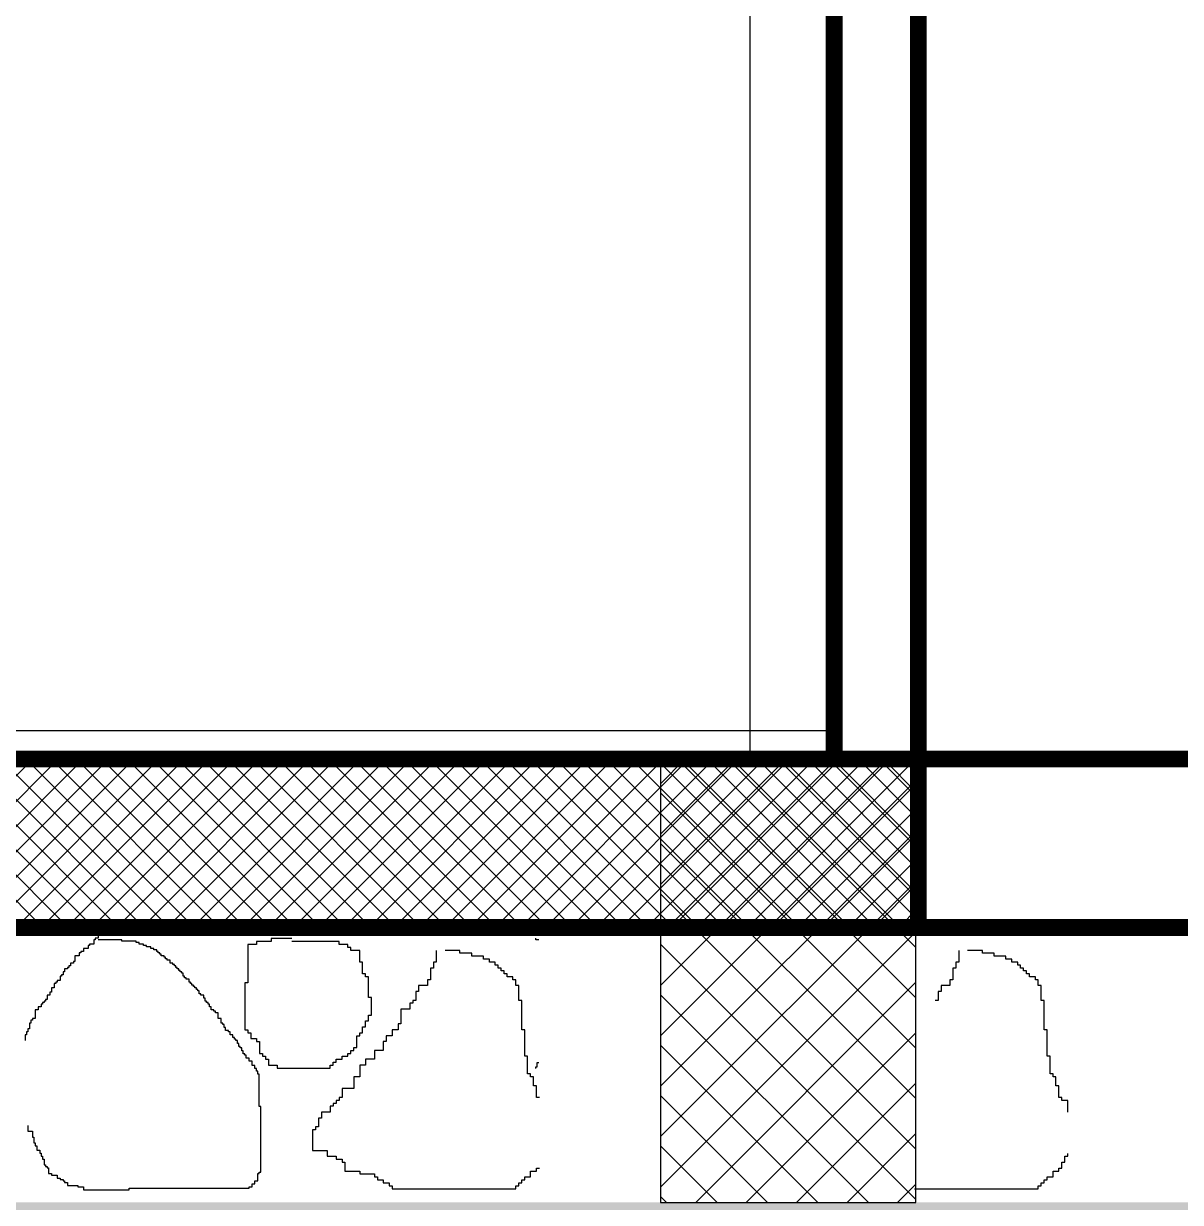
# Model space of a CAD drawing. Extents: x 250879 to 348495, y -51522 to -9360.
# Drawn here: x 292073.5 to 292279.5, y -50727.1 to -50517.2 of the extents above; entities that cross this region are included whole.
import ezdxf

# ---------------------------------------------------------------- set-up
doc = ezdxf.new("R2010")
doc.units = 0
for name, color, linetype in [('AXIS', 1, 'CONTINUOUS'), ('CURTAIN', 150, 'CONTINUOUS'), ('WALL', 7, 'CONTINUOUS')]:
    doc.layers.add(name, color=color, linetype=linetype)
doc.layers.add('int fram for glaz& landscap obj.', color=252, linetype='CONTINUOUS', lineweight=15)
doc.layers.add('VIS', color=8, linetype='CONTINUOUS', lineweight=18)

msp = doc.modelspace()

# ---------------------------------------------------------------- hatches: boundary and pattern name
at = {"layer": 'AXIS'}
h = msp.add_hatch(dxfattribs=at)
h.set_pattern_fill('ANSI37', color=256, style=0)
h.set_pattern_definition([(45, (19207.2062, -24231.1652), (-2.24506403, 2.24506403), []), (135, (19207.2062, -24231.1652), (-2.24506403, -2.24506403), [])])
h.paths.add_polyline_path([(289238.58209, -50648.17295), (289238.58209, -50678.17295), (292232.78876, -50678.17295), (292232.78876, -50648.17295)])
at = {"layer": 'int fram for glaz& landscap obj.'}
h = msp.add_hatch(dxfattribs=at)
h.set_pattern_fill('EARTH', color=256, scale=4, angle=45, style=0)
h.set_pattern_definition([(45, (8319.78, -20351.165), (4e-15, 35.9210245), [25.4, -25.4]), (45, (8313.045, -20344.43), (4e-15, 35.9210245), [25.4, -25.4]), (45, (8306.31, -20337.695), (4e-15, 35.9210245), [25.4, -25.4]), (135, (8306.31, -20333.205), (-35.9210245, 4e-15), [25.4, -25.4]), (135, (8313.045, -20326.47), (-35.9210245, 4e-15), [25.4, -25.4]), (135, (8319.78, -20319.734), (-35.9210245, 4e-15), [25.4, -25.4])])
h.paths.add_polyline_path([(292655.24487, -50112.17295), (292482.95335, -50112.17295), (292482.95335, -50328.17295), (292603.88649, -50328.17295)])
h.paths.add_polyline_path([(292603.88649, -50328.17295), (292482.95335, -50328.17295), (292482.95335, -50648.17295), (292527.8, -50648.17295)])
h.paths.add_polyline_path([(292527.8, -50648.17295), (292482.95335, -50648.17295), (292482.95335, -50727.14584), (292437.50717, -50727.14584), (291817.78876, -50727.14584), (291817.78876, -50776.59637), (292497.26473, -50776.59637)])
h.paths.add_polyline_path([(291817.78876, -50727.14584), (291795.06567, -50727.14584), (291417.78876, -50727.14584), (291417.78876, -50776.59637), (291606.72451, -50776.59637), (291817.78876, -50776.59637)])
h.paths.add_polyline_path([(291417.78876, -50727.14584), (291017.78876, -50727.14584), (291017.78876, -50776.59637), (291417.78876, -50776.59637)])
h.paths.add_polyline_path([(291017.78876, -50727.14584), (290995.06567, -50727.14584), (290617.78876, -50727.14584), (290617.78876, -50776.59637), (290741.25098, -50776.59637), (291017.78876, -50776.59637)])
at = {"layer": 'VIS', "ltscale": 0.0001}
h = msp.add_hatch(dxfattribs=at)
h.set_pattern_fill('ANSI37', color=256, scale=2, style=0)
h.set_pattern_definition([(135, (640974.729, -27587.618), (4.49012806, 4.49012806), []), (45, (640974.729, -27587.618), (4.49012806, -4.49012806), [])])
h.paths.add_polyline_path([(292232.3522, -50648.17295), (292186.90602, -50648.17295), (292186.90602, -50727.14584), (292232.3522, -50727.14584)])

# ---------------------------------------------------------------- linework, layer by layer
at = {"layer": 'CURTAIN', "linetype": 'Continuous'}
msp.add_line((292202.78876, -49992.17295), (292202.78876, -50648.17295), dxfattribs=at)
at = {"layer": 'WALL', "linetype": 'Continuous'}
for p, q in [((292217.78876, -50643.17295), (289092.2533, -50643.17295)), ((292217.78876, -50648.17295), (292217.78876, -50643.17295)), ((292217.78876, -50648.17295), (289092.2533, -50648.17295)), ((292085.99594, -50681.13538), (292085.21389, -50681.13538)), ((292085.21389, -50681.13538), (292085.21389, -50681.39537)), ((292086.25694, -50680.35397), (292085.99594, -50680.35397)), ((292085.99594, -50680.35397), (292085.99594, -50681.13538)), ((292086.77799, -50680.0935), (292086.25694, -50680.0935)), ((292086.25694, -50680.0935), (292086.25694, -50680.35397)), ((292087.56004, -50679.57256), (292086.77799, -50679.57256)), ((292086.77799, -50679.57256), (292086.77799, -50680.0935)), ((292090.94924, -50680.35397), (292086.77799, -50680.35397)), ((292088.08204, -50679.3121), (292087.56004, -50679.3121)), ((292087.56004, -50679.3121), (292087.56004, -50679.57256)), ((292090.94924, -50680.61444), (292090.94924, -50680.35397)), ((292093.55639, -50680.61444), (292090.94924, -50680.61444)), ((292093.55639, -50680.87491), (292093.55639, -50680.61444)), ((292094.07839, -50680.87491), (292093.55639, -50680.87491)), ((292094.07839, -50681.13538), (292094.07839, -50680.87491)), ((292094.86044, -50681.13538), (292094.07839, -50681.13538)), ((292094.86044, -50681.39537), (292094.86044, -50681.13538)), ((292117.58977, -50680.68283), (292114.96726, -50680.68283)), ((292114.96726, -50680.68283), (292114.96726, -50681.20717)), ((292121.26204, -50680.15899), (292117.58977, -50680.15899)), ((292117.58977, -50680.15899), (292117.58977, -50680.68283)), ((292129.65539, -50680.68283), (292121.26204, -50680.68283)), ((292129.65539, -50681.20717), (292129.65539, -50680.68283)), ((292164.679, -50680.35397), (292164.679, -50680.0935)), ((292165.20005, -50680.35397), (292164.679, -50680.35397)), ((292083.38879, -50683.21865), (292082.60674, -50683.21865)), ((292082.60674, -50683.21865), (292082.60674, -50684.26053)), ((292083.64979, -50682.69771), (292083.38879, -50682.69771)), ((292083.38879, -50682.69771), (292083.38879, -50683.21865)), ((292084.17084, -50682.43724), (292083.64979, -50682.43724)), ((292083.64979, -50682.43724), (292083.64979, -50682.69771)), ((292084.95289, -50681.91631), (292084.17084, -50681.91631)), ((292084.17084, -50681.91631), (292084.17084, -50682.43724)), ((292085.21389, -50681.39537), (292084.95289, -50681.39537)), ((292084.95289, -50681.39537), (292084.95289, -50681.91631)), ((292095.38149, -50681.39537), (292094.86044, -50681.39537)), ((292095.38149, -50681.65584), (292095.38149, -50681.39537)), ((292096.16354, -50681.65584), (292095.38149, -50681.65584)), ((292096.16354, -50681.91631), (292096.16354, -50681.65584)), ((292096.68554, -50681.91631), (292096.16354, -50681.91631)), ((292096.68554, -50682.17677), (292096.68554, -50681.91631)), ((292097.20659, -50682.17677), (292096.68554, -50682.17677)), ((292097.20659, -50682.43724), (292097.20659, -50682.17677)), ((292097.46759, -50682.43724), (292097.20659, -50682.43724)), ((292097.46759, -50682.69771), (292097.46759, -50682.43724)), ((292097.72859, -50682.69771), (292097.46759, -50682.69771)), ((292097.72859, -50682.95818), (292097.72859, -50682.69771)), ((292097.98864, -50682.95818), (292097.72859, -50682.95818)), ((292097.98864, -50683.21865), (292097.98864, -50682.95818)), ((292098.51064, -50683.21865), (292097.98864, -50683.21865)), ((292098.51064, -50683.47912), (292098.51064, -50683.21865)), ((292114.96726, -50681.20717), (292113.39261, -50681.20717)), ((292113.39261, -50681.20717), (292113.39261, -50688.01963)), ((292131.22909, -50681.20717), (292129.65539, -50681.20717)), ((292131.22909, -50681.73102), (292131.22909, -50681.20717)), ((292131.75397, -50681.73102), (292131.22909, -50681.73102)), ((292131.75397, -50682.25487), (292131.75397, -50681.73102)), ((292133.32767, -50682.25487), (292131.75397, -50682.25487)), ((292133.32767, -50684.35123), (292133.32767, -50682.25487)), ((292146.96699, -50682.25487), (292146.96699, -50684.35123)), ((292151.16414, -50682.25487), (292148.54068, -50682.25487)), ((292151.16414, -50682.7792), (292151.16414, -50682.25487)), ((292153.26272, -50682.7792), (292151.16414, -50682.7792)), ((292153.26272, -50683.30305), (292153.26272, -50682.7792)), ((292239.9889, -50682.25487), (292239.9889, -50684.35123)), ((292244.18606, -50682.25487), (292241.56259, -50682.25487)), ((292244.18606, -50682.7792), (292244.18606, -50682.25487)), ((292246.28464, -50682.7792), (292244.18606, -50682.7792)), ((292246.28464, -50683.30305), (292246.28464, -50682.7792)), ((292081.56369, -50685.30192), (292081.30364, -50685.30192)), ((292081.30364, -50685.30192), (292081.30364, -50685.56239)), ((292081.82469, -50685.04145), (292081.56369, -50685.04145)), ((292081.56369, -50685.04145), (292081.56369, -50685.30192)), ((292082.34669, -50684.521), (292081.82469, -50684.521)), ((292081.82469, -50684.521), (292081.82469, -50685.04145)), ((292082.60674, -50684.26053), (292082.34669, -50684.26053)), ((292082.34669, -50684.26053), (292082.34669, -50684.521)), ((292098.77069, -50683.47912), (292098.51064, -50683.47912)), ((292098.77069, -50683.73959), (292098.77069, -50683.47912)), ((292099.03169, -50683.73959), (292098.77069, -50683.73959)), ((292099.03169, -50684.00006), (292099.03169, -50683.73959)), ((292099.55274, -50684.00006), (292099.03169, -50684.00006)), ((292099.55274, -50684.521), (292099.55274, -50684.00006)), ((292100.07474, -50684.521), (292099.55274, -50684.521)), ((292100.07474, -50684.78098), (292100.07474, -50684.521)), ((292100.33574, -50684.78098), (292100.07474, -50684.78098)), ((292100.33574, -50685.04145), (292100.33574, -50684.78098)), ((292100.59579, -50685.04145), (292100.33574, -50685.04145)), ((292100.59579, -50685.30192), (292100.59579, -50685.04145)), ((292100.85679, -50685.30192), (292100.59579, -50685.30192)), ((292100.85679, -50685.56239), (292100.85679, -50685.30192)), ((292133.85255, -50684.35123), (292133.32767, -50684.35123)), ((292133.85255, -50686.4476), (292133.85255, -50684.35123)), ((292146.96699, -50684.35123), (292146.44306, -50684.35123)), ((292146.44306, -50684.35123), (292146.44306, -50685.39942)), ((292155.3613, -50683.30305), (292153.26272, -50683.30305)), ((292155.3613, -50683.82738), (292155.3613, -50683.30305)), ((292156.41011, -50683.82738), (292155.3613, -50683.82738)), ((292156.41011, -50684.35123), (292156.41011, -50683.82738)), ((292157.45892, -50684.35123), (292156.41011, -50684.35123)), ((292157.45892, -50684.87508), (292157.45892, -50684.35123)), ((292157.98381, -50684.87508), (292157.45892, -50684.87508)), ((292157.98381, -50685.39942), (292157.98381, -50684.87508)), ((292239.9889, -50684.35123), (292239.46497, -50684.35123)), ((292239.46497, -50684.35123), (292239.46497, -50685.39942)), ((292248.38321, -50683.30305), (292246.28464, -50683.30305)), ((292248.38321, -50683.82738), (292248.38321, -50683.30305)), ((292249.43202, -50683.82738), (292248.38321, -50683.82738)), ((292249.43202, -50684.35123), (292249.43202, -50683.82738)), ((292250.48083, -50684.35123), (292249.43202, -50684.35123)), ((292250.48083, -50684.87508), (292250.48083, -50684.35123)), ((292251.00572, -50684.87508), (292250.48083, -50684.87508)), ((292251.00572, -50685.39942), (292251.00572, -50684.87508)), ((292080.26059, -50686.86474), (292079.99959, -50686.86474)), ((292079.99959, -50686.86474), (292079.99959, -50687.64615)), ((292080.52159, -50686.60427), (292080.26059, -50686.60427)), ((292080.26059, -50686.60427), (292080.26059, -50686.86474)), ((292080.78164, -50686.08333), (292080.52159, -50686.08333)), ((292080.52159, -50686.08333), (292080.52159, -50686.60427)), ((292081.30364, -50685.56239), (292080.78164, -50685.56239)), ((292080.78164, -50685.56239), (292080.78164, -50686.08333)), ((292101.11779, -50685.56239), (292100.85679, -50685.56239)), ((292101.11779, -50685.82286), (292101.11779, -50685.56239)), ((292101.37784, -50685.82286), (292101.11779, -50685.82286)), ((292101.37784, -50686.08333), (292101.37784, -50685.82286)), ((292101.63884, -50686.08333), (292101.37784, -50686.08333)), ((292101.63884, -50686.3438), (292101.63884, -50686.08333)), ((292101.89984, -50686.3438), (292101.63884, -50686.3438)), ((292101.89984, -50686.86474), (292101.89984, -50686.3438)), ((292102.15989, -50686.86474), (292101.89984, -50686.86474)), ((292102.15989, -50687.12521), (292102.15989, -50686.86474)), ((292102.42089, -50687.12521), (292102.15989, -50687.12521)), ((292102.42089, -50687.38568), (292102.42089, -50687.12521)), ((292102.94194, -50687.38568), (292102.42089, -50687.38568)), ((292102.94194, -50687.90662), (292102.94194, -50687.38568)), ((292134.37743, -50686.4476), (292133.85255, -50686.4476)), ((292134.37743, -50686.97145), (292134.37743, -50686.4476)), ((292134.90136, -50686.97145), (292134.37743, -50686.97145)), ((292134.90136, -50690.63985), (292134.90136, -50686.97145)), ((292146.44306, -50685.39942), (292145.91818, -50685.39942)), ((292145.91818, -50685.39942), (292145.91818, -50687.4953)), ((292158.50869, -50685.39942), (292157.98381, -50685.39942)), ((292158.50869, -50685.92327), (292158.50869, -50685.39942)), ((292159.03261, -50685.92327), (292158.50869, -50685.92327)), ((292159.03261, -50686.4476), (292159.03261, -50685.92327)), ((292159.5575, -50686.4476), (292159.03261, -50686.4476)), ((292159.5575, -50686.97145), (292159.5575, -50686.4476)), ((292160.60727, -50686.97145), (292159.5575, -50686.97145)), ((292160.60727, -50687.4953), (292160.60727, -50686.97145)), ((292239.46497, -50685.39942), (292238.94009, -50685.39942)), ((292238.94009, -50685.39942), (292238.94009, -50687.4953)), ((292251.5306, -50685.39942), (292251.00572, -50685.39942)), ((292251.5306, -50685.92327), (292251.5306, -50685.39942)), ((292252.05453, -50685.92327), (292251.5306, -50685.92327)), ((292252.05453, -50686.4476), (292252.05453, -50685.92327)), ((292252.57941, -50686.4476), (292252.05453, -50686.4476)), ((292252.57941, -50686.97145), (292252.57941, -50686.4476)), ((292253.62918, -50686.97145), (292252.57941, -50686.97145)), ((292253.62918, -50687.4953), (292253.62918, -50686.97145)), ((292078.95654, -50688.94801), (292078.43549, -50688.94801)), ((292078.43549, -50688.94801), (292078.43549, -50689.72942)), ((292079.21754, -50688.1666), (292078.95654, -50688.1666)), ((292078.95654, -50688.1666), (292078.95654, -50688.94801)), ((292079.47854, -50687.90662), (292079.21754, -50687.90662)), ((292079.21754, -50687.90662), (292079.21754, -50688.1666)), ((292079.99959, -50687.64615), (292079.47854, -50687.64615)), ((292079.47854, -50687.64615), (292079.47854, -50687.90662)), ((292103.20294, -50687.90662), (292102.94194, -50687.90662)), ((292103.20294, -50688.1666), (292103.20294, -50687.90662)), ((292103.46394, -50688.1666), (292103.20294, -50688.1666)), ((292103.46394, -50688.42707), (292103.46394, -50688.1666)), ((292103.72494, -50688.42707), (292103.46394, -50688.42707)), ((292103.72494, -50688.68754), (292103.72494, -50688.42707)), ((292103.98499, -50688.68754), (292103.72494, -50688.68754)), ((292103.98499, -50688.94801), (292103.98499, -50688.68754)), ((292104.24599, -50688.94801), (292103.98499, -50688.94801)), ((292104.24599, -50689.20848), (292104.24599, -50688.94801)), ((292104.50699, -50689.20848), (292104.24599, -50689.20848)), ((292104.50699, -50689.46895), (292104.50699, -50689.20848)), ((292104.76704, -50689.46895), (292104.50699, -50689.46895)), ((292104.76704, -50689.98989), (292104.76704, -50689.46895)), ((292113.39261, -50688.01963), (292112.86868, -50688.01963)), ((292112.86868, -50688.01963), (292112.86868, -50696.40413)), ((292145.39329, -50688.54348), (292143.8196, -50688.54348)), ((292143.8196, -50688.54348), (292143.8196, -50689.59167)), ((292145.91818, -50687.4953), (292145.39329, -50687.4953)), ((292145.39329, -50687.4953), (292145.39329, -50688.54348)), ((292161.13119, -50687.4953), (292160.60727, -50687.4953)), ((292161.13119, -50688.54348), (292161.13119, -50687.4953)), ((292161.65608, -50688.54348), (292161.13119, -50688.54348)), ((292161.65608, -50691.1637), (292161.65608, -50688.54348)), ((292238.41521, -50688.54348), (292236.84151, -50688.54348)), ((292236.84151, -50688.54348), (292236.84151, -50689.59167)), ((292238.94009, -50687.4953), (292238.41521, -50687.4953)), ((292238.41521, -50687.4953), (292238.41521, -50688.54348)), ((292254.15311, -50687.4953), (292253.62918, -50687.4953)), ((292254.15311, -50688.54348), (292254.15311, -50687.4953)), ((292254.67799, -50688.54348), (292254.15311, -50688.54348)), ((292254.67799, -50691.1637), (292254.67799, -50688.54348)), ((292077.13239, -50691.55222), (292076.87139, -50691.55222)), ((292076.87139, -50691.55222), (292076.87139, -50691.81269)), ((292077.39244, -50691.29224), (292077.13239, -50691.29224)), ((292077.13239, -50691.29224), (292077.13239, -50691.55222)), ((292077.65344, -50691.03177), (292077.39244, -50691.03177)), ((292077.39244, -50691.03177), (292077.39244, -50691.29224)), ((292078.17449, -50690.25036), (292077.65344, -50690.25036)), ((292077.65344, -50690.25036), (292077.65344, -50691.03177)), ((292078.43549, -50689.72942), (292078.17449, -50689.72942)), ((292078.17449, -50689.72942), (292078.17449, -50690.25036)), ((292105.02804, -50689.98989), (292104.76704, -50689.98989)), ((292105.02804, -50690.25036), (292105.02804, -50689.98989)), ((292105.54909, -50690.25036), (292105.02804, -50690.25036)), ((292105.54909, -50690.7713), (292105.54909, -50690.25036)), ((292105.81009, -50690.7713), (292105.54909, -50690.7713)), ((292105.81009, -50691.29224), (292105.81009, -50690.7713)), ((292106.07109, -50691.29224), (292105.81009, -50691.29224)), ((292106.07109, -50691.55222), (292106.07109, -50691.29224)), ((292106.3321, -50691.55222), (292106.07109, -50691.55222)), ((292106.3321, -50691.81269), (292106.3321, -50691.55222)), ((292135.42624, -50690.63985), (292134.90136, -50690.63985)), ((292135.42624, -50693.78392), (292135.42624, -50690.63985)), ((292143.29471, -50691.1637), (292142.77079, -50691.1637)), ((292142.77079, -50691.1637), (292142.77079, -50691.68755)), ((292143.8196, -50689.59167), (292143.29471, -50689.59167)), ((292143.29471, -50689.59167), (292143.29471, -50691.1637)), ((292162.18096, -50691.1637), (292161.65608, -50691.1637)), ((292162.18096, -50696.40413), (292162.18096, -50691.1637)), ((292236.31663, -50691.1637), (292235.7927, -50691.1637)), ((292236.84151, -50689.59167), (292236.31663, -50689.59167)), ((292236.31663, -50689.59167), (292236.31663, -50691.1637)), ((292255.20287, -50691.1637), (292254.67799, -50691.1637)), ((292255.20287, -50696.40413), (292255.20287, -50691.1637)), ((292076.08934, -50692.85457), (292075.56734, -50692.85457)), ((292075.56734, -50692.85457), (292075.56734, -50694.41738)), ((292076.61039, -50692.33363), (292076.08934, -50692.33363)), ((292076.08934, -50692.33363), (292076.08934, -50692.85457)), ((292076.87139, -50691.81269), (292076.61039, -50691.81269)), ((292076.61039, -50691.81269), (292076.61039, -50692.33363)), ((292106.59214, -50691.81269), (292106.3321, -50691.81269)), ((292106.59214, -50692.33363), (292106.59214, -50691.81269)), ((292106.85314, -50692.33363), (292106.59214, -50692.33363)), ((292106.85314, -50692.85457), (292106.85314, -50692.33363)), ((292107.37419, -50692.85457), (292106.85314, -50692.85457)), ((292107.37419, -50693.11504), (292107.37419, -50692.85457)), ((292107.63519, -50693.11504), (292107.37419, -50693.11504)), ((292107.63519, -50693.37551), (292107.63519, -50693.11504)), ((292108.15624, -50693.37551), (292107.63519, -50693.37551)), ((292108.15624, -50694.41738), (292108.15624, -50693.37551)), ((292142.2459, -50692.73573), (292140.67221, -50692.73573)), ((292140.67221, -50692.73573), (292140.67221, -50695.35595)), ((292142.77079, -50691.68755), (292142.2459, -50691.68755)), ((292142.2459, -50691.68755), (292142.2459, -50692.73573)), ((292074.78529, -50695.19831), (292074.52524, -50695.19831)), ((292074.52524, -50695.19831), (292074.52524, -50696.24019)), ((292075.04629, -50694.67785), (292074.78529, -50694.67785)), ((292074.78529, -50694.67785), (292074.78529, -50695.19831)), ((292075.56734, -50694.41738), (292075.04629, -50694.41738)), ((292075.04629, -50694.41738), (292075.04629, -50694.67785)), ((292108.67824, -50694.41738), (292108.15624, -50694.41738)), ((292108.67824, -50695.19831), (292108.67824, -50694.41738)), ((292108.93829, -50695.19831), (292108.67824, -50695.19831)), ((292108.93829, -50695.45878), (292108.93829, -50695.19831)), ((292109.19929, -50695.45878), (292108.93829, -50695.45878)), ((292109.19929, -50695.97972), (292109.19929, -50695.45878)), ((292134.37743, -50695.8798), (292134.37743, -50694.8321)), ((292134.37743, -50694.8321), (292134.90136, -50694.8321)), ((292134.90136, -50694.8321), (292134.90136, -50693.78392)), ((292134.90136, -50693.78392), (292135.42624, -50693.78392)), ((292140.67221, -50695.35595), (292140.14733, -50695.35595)), ((292140.14733, -50695.35595), (292140.14733, -50696.40413)), ((292074.00324, -50697.28206), (292073.74319, -50697.28206)), ((292073.74319, -50697.28206), (292073.74319, -50698.32346)), ((292074.26424, -50696.76113), (292074.00324, -50696.76113)), ((292074.00324, -50696.76113), (292074.00324, -50697.28206)), ((292074.52524, -50696.24019), (292074.26424, -50696.24019)), ((292074.26424, -50696.24019), (292074.26424, -50696.76113)), ((292109.46029, -50695.97972), (292109.19929, -50695.97972)), ((292109.46029, -50696.50066), (292109.46029, -50695.97972)), ((292109.98134, -50696.50066), (292109.46029, -50696.50066)), ((292109.98134, -50696.76113), (292109.98134, -50696.50066)), ((292110.24234, -50696.76113), (292109.98134, -50696.76113)), ((292110.24234, -50697.28206), (292110.24234, -50696.76113)), ((292110.76339, -50697.28206), (292110.24234, -50697.28206)), ((292110.76339, -50697.803), (292110.76339, -50697.28206)), ((292111.02439, -50697.803), (292110.76339, -50697.803)), ((292111.02439, -50698.06299), (292111.02439, -50697.803)), ((292112.86868, -50696.40413), (292113.39261, -50696.40413)), ((292113.39261, -50696.40413), (292113.39261, -50696.92798)), ((292113.39261, -50696.92798), (292113.91749, -50696.92798)), ((292113.91749, -50696.92798), (292113.91749, -50697.97616)), ((292132.80278, -50699.5482), (292132.80278, -50697.45231)), ((292132.80278, -50697.45231), (292133.32767, -50697.45231)), ((292133.32767, -50697.45231), (292133.32767, -50696.92798)), ((292133.32767, -50696.92798), (292133.85255, -50696.92798)), ((292133.85255, -50696.92798), (292133.85255, -50695.8798)), ((292133.85255, -50695.8798), (292134.37743, -50695.8798)), ((292139.09852, -50697.45231), (292138.04875, -50697.45231)), ((292138.04875, -50697.45231), (292138.04875, -50698.50001)), ((292140.14733, -50696.40413), (292139.09852, -50696.40413)), ((292139.09852, -50696.40413), (292139.09852, -50697.45231)), ((292162.70489, -50696.40413), (292162.18096, -50696.40413)), ((292162.70489, -50701.12023), (292162.70489, -50696.40413)), ((292255.7268, -50696.40413), (292255.20287, -50696.40413)), ((292255.7268, -50701.12023), (292255.7268, -50696.40413)), ((292111.28539, -50698.06299), (292111.02439, -50698.06299)), ((292111.28539, -50698.32346), (292111.28539, -50698.06299)), ((292111.54544, -50698.32346), (292111.28539, -50698.32346)), ((292111.54544, -50698.8444), (292111.54544, -50698.32346)), ((292111.80644, -50698.8444), (292111.54544, -50698.8444)), ((292111.80644, -50699.36533), (292111.80644, -50698.8444)), ((292112.06744, -50699.36533), (292111.80644, -50699.36533)), ((292112.06744, -50699.6258), (292112.06744, -50699.36533)), ((292112.32845, -50699.6258), (292112.06744, -50699.6258)), ((292112.32845, -50700.14674), (292112.32845, -50699.6258)), ((292113.91749, -50697.97616), (292114.96726, -50697.97616)), ((292114.96726, -50697.97616), (292114.96726, -50698.50001)), ((292114.96726, -50698.50001), (292115.49119, -50698.50001)), ((292115.49119, -50698.50001), (292115.49119, -50700.59638)), ((292132.27886, -50700.07253), (292132.27886, -50699.5482)), ((292132.27886, -50699.5482), (292132.80278, -50699.5482)), ((292138.04875, -50698.50001), (292137.52482, -50698.50001)), ((292137.52482, -50698.50001), (292137.52482, -50700.07253)), ((292112.58849, -50700.14674), (292112.32845, -50700.14674)), ((292112.58849, -50700.66768), (292112.58849, -50700.14674)), ((292112.84949, -50700.66768), (292112.58849, -50700.66768)), ((292112.84949, -50700.92815), (292112.84949, -50700.66768)), ((292113.11049, -50700.92815), (292112.84949, -50700.92815)), ((292113.11049, -50701.44861), (292113.11049, -50700.92815)), ((292113.63154, -50701.44861), (292113.11049, -50701.44861)), ((292113.63154, -50701.96954), (292113.63154, -50701.44861)), ((292114.15259, -50701.96954), (292113.63154, -50701.96954)), ((292114.15259, -50702.75095), (292114.15259, -50701.96954)), ((292115.49119, -50700.59638), (292116.01607, -50700.59638)), ((292116.01607, -50700.59638), (292116.01607, -50701.12023)), ((292116.01607, -50701.12023), (292116.54096, -50701.12023)), ((292116.54096, -50701.12023), (292116.54096, -50701.64456)), ((292116.54096, -50701.64456), (292117.06488, -50701.64456)), ((292117.06488, -50701.64456), (292117.06488, -50702.69226)), ((292129.13147, -50702.16841), (292129.13147, -50701.64456)), ((292129.13147, -50701.64456), (292130.18028, -50701.64456)), ((292130.18028, -50701.64456), (292130.18028, -50701.12023)), ((292130.18028, -50701.12023), (292131.22909, -50701.12023)), ((292131.22909, -50701.12023), (292131.22909, -50700.59638)), ((292131.22909, -50700.59638), (292131.75397, -50700.59638)), ((292131.75397, -50700.59638), (292131.75397, -50700.07253)), ((292131.75397, -50700.07253), (292132.27886, -50700.07253)), ((292135.95113, -50701.64456), (292134.37743, -50701.64456)), ((292134.37743, -50701.64456), (292134.37743, -50702.69226)), ((292137.52482, -50700.07253), (292135.95113, -50700.07253)), ((292135.95113, -50700.07253), (292135.95113, -50701.64456)), ((292163.22977, -50701.12023), (292162.70489, -50701.12023)), ((292163.22977, -50704.26478), (292163.22977, -50701.12023)), ((292256.25168, -50701.12023), (292255.7268, -50701.12023)), ((292256.25168, -50704.26478), (292256.25168, -50701.12023)), ((292114.67459, -50702.75095), (292114.15259, -50702.75095)), ((292114.67459, -50703.27189), (292114.67459, -50702.75095)), ((292114.93464, -50703.27189), (292114.67459, -50703.27189)), ((292114.93464, -50703.79283), (292114.93464, -50703.27189)), ((292115.19564, -50703.79283), (292114.93464, -50703.79283)), ((292115.19564, -50704.31377), (292115.19564, -50703.79283)), ((292117.06488, -50702.69226), (292118.63953, -50702.69226)), ((292118.63953, -50702.69226), (292118.63953, -50703.2166)), ((292118.63953, -50703.2166), (292128.0817, -50703.2166)), ((292128.0817, -50703.2166), (292128.0817, -50702.69226)), ((292128.0817, -50702.69226), (292128.60658, -50702.69226)), ((292128.60658, -50702.69226), (292128.60658, -50702.16841)), ((292128.60658, -50702.16841), (292129.13147, -50702.16841)), ((292134.37743, -50702.69226), (292133.32767, -50702.69226)), ((292133.32767, -50702.69226), (292133.32767, -50704.78863)), ((292164.679, -50703.27189), (292164.679, -50703.01142)), ((292164.679, -50703.01142), (292164.94, -50703.01142)), ((292164.94, -50703.01142), (292164.94, -50702.23001)), ((292164.94, -50702.23001), (292165.20005, -50702.23001)), ((292115.45664, -50704.31377), (292115.19564, -50704.31377)), ((292115.45664, -50710.04313), (292115.45664, -50704.31377)), ((292133.32767, -50704.78863), (292132.27886, -50704.78863)), ((292132.27886, -50704.78863), (292132.27886, -50706.885)), ((292163.75466, -50704.26478), (292163.22977, -50704.26478)), ((292163.75466, -50704.78863), (292163.75466, -50704.26478)), ((292164.27858, -50704.78863), (292163.75466, -50704.78863)), ((292164.27858, -50706.36066), (292164.27858, -50704.78863)), ((292256.77657, -50704.26478), (292256.25168, -50704.26478)), ((292256.77657, -50704.78863), (292256.77657, -50704.26478)), ((292257.30049, -50704.78863), (292256.77657, -50704.78863)), ((292257.30049, -50706.36066), (292257.30049, -50704.78863)), ((292132.27886, -50706.885), (292130.18028, -50706.885)), ((292130.18028, -50706.885), (292130.18028, -50708.45703)), ((292164.80347, -50706.36066), (292164.27858, -50706.36066)), ((292164.80347, -50708.45703), (292164.80347, -50706.36066)), ((292257.82538, -50706.36066), (292257.30049, -50706.36066)), ((292257.82538, -50708.45703), (292257.82538, -50706.36066)), ((292115.71764, -50710.04313), (292115.45664, -50710.04313)), ((292115.71764, -50721.76231), (292115.71764, -50710.04313)), ((292128.60658, -50710.02906), (292128.0817, -50710.02906)), ((292128.0817, -50710.02906), (292128.0817, -50711.07725)), ((292129.13147, -50709.50473), (292128.60658, -50709.50473)), ((292128.60658, -50709.50473), (292128.60658, -50710.02906)), ((292129.65539, -50708.98088), (292129.13147, -50708.98088)), ((292129.13147, -50708.98088), (292129.13147, -50709.50473)), ((292130.18028, -50708.45703), (292129.65539, -50708.45703)), ((292129.65539, -50708.45703), (292129.65539, -50708.98088)), ((292165.32835, -50708.45703), (292164.80347, -50708.45703)), ((292258.35026, -50708.45703), (292257.82538, -50708.45703)), ((292258.35026, -50708.98088), (292258.35026, -50708.45703)), ((292259.39907, -50708.98088), (292258.35026, -50708.98088)), ((292259.39907, -50711.07725), (292259.39907, -50708.98088)), ((292126.508, -50712.12494), (292125.98312, -50712.12494)), ((292125.98312, -50712.12494), (292125.98312, -50713.69746)), ((292128.0817, -50711.07725), (292126.508, -50711.07725)), ((292126.508, -50711.07725), (292126.508, -50712.12494)), ((292074.26424, -50713.42875), (292074.26424, -50714.47062)), ((292074.26424, -50714.47062), (292075.04629, -50714.47062)), ((292075.04629, -50714.47062), (292075.04629, -50715.51202)), ((292125.4592, -50714.22131), (292124.93431, -50714.22131)), ((292124.93431, -50714.22131), (292124.93431, -50717.88971)), ((292125.98312, -50713.69746), (292125.4592, -50713.69746)), ((292125.4592, -50713.69746), (292125.4592, -50714.22131)), ((292075.04629, -50715.51202), (292075.30729, -50715.51202)), ((292075.30729, -50715.51202), (292075.30729, -50716.55389)), ((292075.30729, -50716.55389), (292075.56734, -50716.55389)), ((292075.56734, -50716.55389), (292075.56734, -50717.07483)), ((292075.56734, -50717.07483), (292075.82834, -50717.07483)), ((292075.82834, -50717.07483), (292075.82834, -50717.85624)), ((292075.82834, -50717.85624), (292076.35034, -50717.85624)), ((292076.35034, -50717.85624), (292076.35034, -50718.3767)), ((292076.35034, -50718.3767), (292076.61039, -50718.3767)), ((292076.61039, -50718.3767), (292076.61039, -50718.89764)), ((292076.61039, -50718.89764), (292076.87139, -50718.89764)), ((292076.87139, -50718.89764), (292076.87139, -50719.41857)), ((292124.93431, -50717.88971), (292127.55681, -50717.88971)), ((292127.55681, -50717.88971), (292127.55681, -50718.93741)), ((292127.55681, -50718.93741), (292129.13147, -50718.93741)), ((292129.13147, -50718.93741), (292129.13147, -50719.46174)), ((292258.87515, -50719.98559), (292258.87515, -50718.93741)), ((292258.87515, -50718.93741), (292259.39907, -50718.93741)), ((292259.39907, -50718.93741), (292259.39907, -50718.41356)), ((292076.87139, -50719.41857), (292077.13239, -50719.41857)), ((292077.13239, -50719.41857), (292077.13239, -50720.46045)), ((292077.13239, -50720.46045), (292077.39244, -50720.46045)), ((292077.39244, -50720.46045), (292077.39244, -50720.72092)), ((292077.39244, -50720.72092), (292077.65344, -50720.72092)), ((292077.65344, -50720.72092), (292077.65344, -50720.98139)), ((292077.65344, -50720.98139), (292077.91444, -50720.98139)), ((292077.91444, -50720.98139), (292077.91444, -50722.02278)), ((292129.13147, -50719.46174), (292130.18028, -50719.46174)), ((292130.18028, -50719.46174), (292130.18028, -50719.98559)), ((292130.18028, -50719.98559), (292130.70516, -50719.98559)), ((292130.70516, -50719.98559), (292130.70516, -50721.55763)), ((292164.80347, -50721.55763), (292164.80347, -50721.03378)), ((292164.80347, -50721.03378), (292165.32835, -50721.03378)), ((292257.82538, -50721.55763), (292257.82538, -50721.03378)), ((292257.82538, -50721.03378), (292258.35026, -50721.03378)), ((292258.35026, -50721.03378), (292258.35026, -50719.98559)), ((292258.35026, -50719.98559), (292258.87515, -50719.98559)), ((292077.91444, -50722.02278), (292078.43549, -50722.02278)), ((292078.43549, -50722.02278), (292078.43549, -50722.28325)), ((292078.43549, -50722.28325), (292079.47854, -50722.28325)), ((292079.47854, -50722.28325), (292079.47854, -50722.80419)), ((292079.47854, -50722.80419), (292079.99959, -50722.80419)), ((292079.99959, -50722.80419), (292079.99959, -50723.06466)), ((292079.99959, -50723.06466), (292080.52159, -50723.06466)), ((292080.52159, -50723.06466), (292080.52159, -50723.32513)), ((292115.19564, -50723.32513), (292115.19564, -50722.02278)), ((292115.19564, -50722.02278), (292115.45664, -50722.02278)), ((292115.45664, -50722.02278), (292115.45664, -50721.76231)), ((292115.45664, -50721.76231), (292115.71764, -50721.76231)), ((292130.70516, -50721.55763), (292133.32767, -50721.55763)), ((292133.32767, -50721.55763), (292133.32767, -50722.08196)), ((292133.32767, -50722.08196), (292135.95113, -50722.08196)), ((292135.95113, -50722.08196), (292135.95113, -50722.60581)), ((292135.95113, -50722.60581), (292136.47505, -50722.60581)), ((292136.47505, -50722.60581), (292136.47505, -50723.12966)), ((292136.47505, -50723.12966), (292137.52482, -50723.12966)), ((292137.52482, -50723.12966), (292137.52482, -50723.65399)), ((292162.18096, -50723.65399), (292162.18096, -50723.12966)), ((292162.18096, -50723.12966), (292162.70489, -50723.12966)), ((292162.70489, -50723.12966), (292162.70489, -50722.60581)), ((292162.70489, -50722.60581), (292163.75466, -50722.60581)), ((292163.75466, -50722.60581), (292163.75466, -50721.55763)), ((292163.75466, -50721.55763), (292164.80347, -50721.55763)), ((292255.20287, -50723.65399), (292255.20287, -50723.12966)), ((292255.20287, -50723.12966), (292255.7268, -50723.12966)), ((292255.7268, -50723.12966), (292255.7268, -50722.60581)), ((292255.7268, -50722.60581), (292256.77657, -50722.60581)), ((292256.77657, -50722.60581), (292256.77657, -50721.55763)), ((292256.77657, -50721.55763), (292257.82538, -50721.55763)), ((292080.52159, -50723.32513), (292080.78164, -50723.32513)), ((292080.78164, -50723.32513), (292080.78164, -50723.5856)), ((292080.78164, -50723.5856), (292081.30364, -50723.5856)), ((292081.30364, -50723.5856), (292081.30364, -50724.10654)), ((292081.30364, -50724.10654), (292083.12874, -50724.10654)), ((292083.12874, -50724.10654), (292083.12874, -50724.36701)), ((292083.12874, -50724.36701), (292084.17084, -50724.36701)), ((292084.17084, -50724.36701), (292084.17084, -50724.88746)), ((292084.17084, -50724.88746), (292092.25329, -50724.88746)), ((292092.25329, -50724.88746), (292092.25329, -50724.62748)), ((292092.25329, -50724.62748), (292113.63154, -50724.62748)), ((292113.63154, -50724.62748), (292113.63154, -50724.36701)), ((292113.63154, -50724.36701), (292114.15259, -50724.36701)), ((292114.15259, -50724.36701), (292114.15259, -50723.84607)), ((292114.15259, -50723.84607), (292114.67459, -50723.84607)), ((292114.67459, -50723.84607), (292114.67459, -50723.32513)), ((292114.67459, -50723.32513), (292115.19564, -50723.32513)), ((292137.52482, -50723.65399), (292138.57363, -50723.65399)), ((292138.57363, -50723.65399), (292138.57363, -50724.17784)), ((292138.57363, -50724.17784), (292139.09852, -50724.17784)), ((292139.09852, -50724.17784), (292139.09852, -50724.70218)), ((292139.09852, -50724.70218), (292161.13119, -50724.70218)), ((292161.13119, -50724.70218), (292161.13119, -50724.17784)), ((292161.13119, -50724.17784), (292161.65608, -50724.17784)), ((292161.65608, -50724.17784), (292161.65608, -50723.65399)), ((292161.65608, -50723.65399), (292162.18096, -50723.65399)), ((292232.12043, -50724.70218), (292254.15311, -50724.70218)), ((292254.15311, -50724.70218), (292254.15311, -50724.17784)), ((292254.15311, -50724.17784), (292254.67799, -50724.17784)), ((292254.67799, -50724.17784), (292254.67799, -50723.65399)), ((292254.67799, -50723.65399), (292255.20287, -50723.65399))]:
    msp.add_line(p, q, dxfattribs=at)
at = {"layer": 'WALL', "linetype": 'Continuous', "const_width": 3}
for points in [[(292232.78876, -49318.17295), (292232.78876, -50648.17295)], [(289079.43967, -50092.17295), (289072.2533, -50096.17295), (289072.2533, -50678.17295), (292232.78876, -50678.17295), (292232.78876, -50648.17295)], [(289079.43967, -50108.17295), (289072.2533, -50112.17295), (289072.2533, -50678.17295), (292232.78876, -50678.17295), (292232.78876, -50648.17295)], [(292232.78876, -50648.17295), (292217.78876, -50648.17295), (292217.78876, -50350.92546)], [(292232.78876, -50648.17295), (289072.2533, -50648.17295)], [(292232.78876, -50648.17295), (289072.2533, -50648.17295)], [(292232.78876, -50648.17295), (292482.95335, -50648.17295)], [(292232.78876, -50648.17295), (292482.95335, -50648.17295)], [(292232.78876, -50678.17295), (292482.95335, -50678.17295)], [(292232.78876, -50678.17295), (292482.95335, -50678.17295)]]:
    msp.add_lwpolyline(points, dxfattribs=at)
at = {"layer": 'WALL', "linetype": 'Continuous'}
msp.add_lwpolyline([(289189.34358, -50678.17295), (292232.78876, -50678.17295), (292232.78876, -50648.17295), (289072.2533, -50648.17295)], dxfattribs=at)
msp.add_lwpolyline([(292232.3522, -50648.17295), (292186.90602, -50648.17295), (292186.90602, -50727.14584), (292232.3522, -50727.14584)], close=True, dxfattribs=at)

doc.saveas('drawing.dxf')
